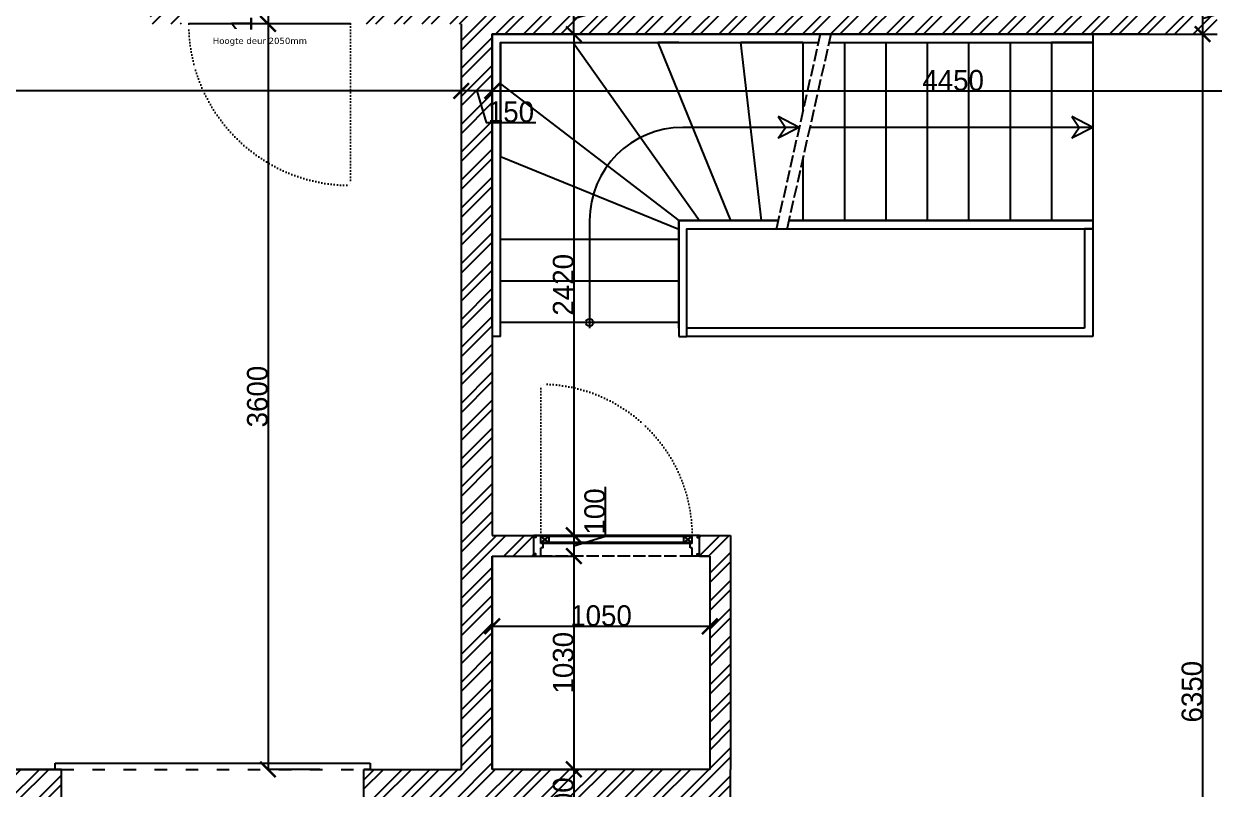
# Model space of a CAD drawing. Header units: millimetres. Extents: x -153917 to -31303, y -39726 to 31262.
# Drawn here: x -111941 to -106194, y 16276 to 19972 of the extents above; entities that cross this region are included whole.
import ezdxf

# ---------------------------------------------------------------- set-up
doc = ezdxf.new("R2010")
doc.units = ezdxf.units.MM
doc.header["$LTSCALE"] = 5
for name, pattern in [('ACAD_ISO02W100', [15, 12, -3]), ('ACAD_ISO03W100', [30, 12, -18]), ('ACAD_ISO07W100', [3, 0, -3])]:
    doc.linetypes.add(name, pattern=pattern)
for name, color, linetype in [('Bemating', 1, 'Continuous'), ('Deuren', 8, 'Continuous'), ('invulling muren', 252, 'Continuous'), ('muren', 7, 'Continuous'), ('ramen', 8, 'Continuous'), ('Tekst', 7, 'Continuous'), ('trap', 8, 'Continuous')]:
    doc.layers.add(name, color=color, linetype=linetype)
doc.styles.add('Geneva', font='')
doc.styles.get('Geneva').set_extended_font_data('Geneva')
doc.dimstyles.new('ISO-25', dxfattribs={"dimtxt": 100, "dimasz": 25, "dimexe": 1.25, "dimexo": 0.625, "dimtad": 1, "dimtxsty": 'Standard', "dimblk": 'ARCHTICK', "dimcen": 2.5, "dimse1": 1, "dimse2": 1, "dimadec": 0, "dimazin": 0, "dimtfac": 1, "dimtmove": 0, "dimatfit": 3, "dimfxl": 1, "dimarcsym": 0})

# ---------------------------------------------------------------- blocks, each defined once
blk = doc.blocks.new('_ArchTick')
at = {"color": 0, "linetype": 'ByBlock', "const_width": 0.15}
blk.add_lwpolyline([(-0.5, -0.5), (0.5, 0.5)], dxfattribs=at)
blk = doc.blocks.new('*D247')
at = {"layer": 'Bemating', "color": 0, "lineweight": -2, "transparency": 16777216}
for p, q in [((-109829.6, 19897.6), (-109829.6, 19646.3)), ((-109679.6, 19897.6), (-109679.6, 19646.3)), ((-109679.6, 19647.6), (-109829.6, 19647.6)), ((-109754.6, 19647.6), (-109709, 19495.4)), ((-109709, 19495.4), (-109469.6, 19495.4))]:
    blk.add_line(p, q, dxfattribs=at)
at = {"layer": 'Defpoints', "color": 0, "transparency": 16777216}
for p in [(-109829.6, 20071.8), (-109679.6, 19921.8), (-109829.6, 19647.6)]:
    blk.add_point(p, dxfattribs=at)
at = {"layer": 'Bemating', "color": 0, "lineweight": -2, "transparency": 16777216, "xscale": 75, "yscale": 75, "zscale": 75, "rotation": 180}
blk.add_blockref('_ArchTick', (-109829.6, 19647.6), dxfattribs=at)
at = {"layer": 'Bemating', "color": 0, "lineweight": -2, "transparency": 16777216, "xscale": 75, "yscale": 75, "zscale": 75}
blk.add_blockref('_ArchTick', (-109679.6, 19647.6), dxfattribs=at)
at = {"layer": 'Bemating', "color": 0, "transparency": 16777216, "insert": (-109589.3, 19546), "char_height": 100, "attachment_point": 5, "style": 'Geneva'}
blk.add_mtext('150', dxfattribs=at)
blk = doc.blocks.new('*D248')
at = {"layer": 'Bemating', "color": 0, "lineweight": -2, "transparency": 16777216}
for p, q in [((-114929.6, 12398.2), (-114929.6, 12147)), ((-97729.6, 12398.2), (-97729.6, 12147)), ((-114929.6, 12148.2), (-97729.6, 12148.2))]:
    blk.add_line(p, q, dxfattribs=at)
at = {"layer": 'Defpoints', "color": 0, "transparency": 16777216}
for p in [(-114929.6, 23637.8), (-97729.6, 20357.8), (-97729.6, 12148.2)]:
    blk.add_point(p, dxfattribs=at)
at = {"layer": 'Bemating', "color": 0, "lineweight": -2, "transparency": 16777216, "xscale": 75, "yscale": 75, "zscale": 75, "rotation": 180}
blk.add_blockref('_ArchTick', (-114929.6, 12148.2), dxfattribs=at)
at = {"layer": 'Bemating', "color": 0, "lineweight": -2, "transparency": 16777216, "xscale": 75, "yscale": 75, "zscale": 75}
blk.add_blockref('_ArchTick', (-97729.6, 12148.2), dxfattribs=at)
at = {"layer": 'Bemating', "color": 0, "transparency": 16777216, "insert": (-106329.6, 12198.9), "char_height": 100, "attachment_point": 5, "style": 'Geneva'}
blk.add_mtext('17200', dxfattribs=at)
blk = doc.blocks.new('*D318')
at = {"layer": 'Bemating', "color": 0, "lineweight": -2, "transparency": 16777216}
for p, q in [((-114629.6, 19897.6), (-114629.6, 19646.3)), ((-109829.6, 19897.6), (-109829.6, 19646.3)), ((-109829.6, 19647.6), (-114629.6, 19647.6))]:
    blk.add_line(p, q, dxfattribs=at)
at = {"layer": 'Defpoints', "color": 0, "transparency": 16777216}
for p in [(-114629.6, 20671.8), (-109829.6, 20071.8), (-114629.6, 19647.6)]:
    blk.add_point(p, dxfattribs=at)
at = {"layer": 'Bemating', "color": 0, "lineweight": -2, "transparency": 16777216, "xscale": 75, "yscale": 75, "zscale": 75, "rotation": 180}
blk.add_blockref('_ArchTick', (-114629.6, 19647.6), dxfattribs=at)
at = {"layer": 'Bemating', "color": 0, "lineweight": -2, "transparency": 16777216, "xscale": 75, "yscale": 75, "zscale": 75}
blk.add_blockref('_ArchTick', (-109829.6, 19647.6), dxfattribs=at)
at = {"layer": 'Bemating', "color": 0, "transparency": 16777216, "insert": (-112229.6, 19698.2), "char_height": 100, "attachment_point": 5, "style": 'Geneva'}
blk.add_mtext('4800', dxfattribs=at)
blk = doc.blocks.new('*D319')
at = {"layer": 'Bemating', "color": 0, "lineweight": -2, "transparency": 16777216}
for p, q in [((-109679.6, 19897.6), (-109679.6, 19646.3)), ((-105229.6, 19897.6), (-105229.6, 19646.3)), ((-109679.6, 19647.6), (-105229.6, 19647.6))]:
    blk.add_line(p, q, dxfattribs=at)
at = {"layer": 'Defpoints', "color": 0, "transparency": 16777216}
for p in [(-109679.6, 19921.8), (-105229.6, 19921.8), (-105229.6, 19647.6)]:
    blk.add_point(p, dxfattribs=at)
at = {"layer": 'Bemating', "color": 0, "lineweight": -2, "transparency": 16777216, "xscale": 75, "yscale": 75, "zscale": 75, "rotation": 180}
blk.add_blockref('_ArchTick', (-109679.6, 19647.6), dxfattribs=at)
at = {"layer": 'Bemating', "color": 0, "lineweight": -2, "transparency": 16777216, "xscale": 75, "yscale": 75, "zscale": 75}
blk.add_blockref('_ArchTick', (-105229.6, 19647.6), dxfattribs=at)
at = {"layer": 'Bemating', "color": 0, "transparency": 16777216, "insert": (-107454.6, 19698.2), "char_height": 100, "attachment_point": 5, "style": 'Geneva'}
blk.add_mtext('4450', dxfattribs=at)
blk = doc.blocks.new('*D332')
at = {"layer": 'Bemating', "color": 0, "lineweight": -2, "transparency": 16777216}
for p, q in [((-106098, 20042.5), (-106098, 20281.8)), ((-106500.2, 20071.8), (-106248.9, 20071.8)), ((-106250.2, 20071.8), (-106250.2, 19921.8)), ((-106250.2, 19996.8), (-106098, 20042.5)), ((-106500.2, 19921.8), (-106248.9, 19921.8))]:
    blk.add_line(p, q, dxfattribs=at)
at = {"layer": 'Defpoints', "color": 0, "transparency": 16777216}
for p in [(-109679.6, 20071.8), (-109679.6, 19921.8), (-106250.2, 19921.8)]:
    blk.add_point(p, dxfattribs=at)
at = {"layer": 'Bemating', "color": 0, "lineweight": -2, "transparency": 16777216, "xscale": 75, "yscale": 75, "zscale": 75}
for p, rotation in [((-106250.2, 20071.8), 90), ((-106250.2, 19921.8), 270)]:
    blk.add_blockref('_ArchTick', p, dxfattribs=dict(at, rotation=rotation))
at = {"layer": 'Bemating', "color": 0, "transparency": 16777216, "insert": (-106148.6, 20162.1), "char_height": 100, "attachment_point": 5, "rotation": 90, "style": 'Geneva'}
blk.add_mtext('150', dxfattribs=at)
blk = doc.blocks.new('*D333')
at = {"layer": 'Bemating', "color": 0, "lineweight": -2, "transparency": 16777216}
for p, q in [((-106500.2, 19921.8), (-106248.9, 19921.8)), ((-106250.2, 19921.8), (-106250.2, 13571.8)), ((-106000.2, 13571.8), (-106251.4, 13571.8))]:
    blk.add_line(p, q, dxfattribs=at)
at = {"layer": 'Defpoints', "color": 0, "transparency": 16777216}
for p in [(-109679.6, 19921.8), (-106250.2, 13571.8), (-105229.6, 13571.8)]:
    blk.add_point(p, dxfattribs=at)
at = {"layer": 'Bemating', "color": 0, "lineweight": -2, "transparency": 16777216, "xscale": 75, "yscale": 75, "zscale": 75}
for p, rotation in [((-106250.2, 19921.8), 90), ((-106250.2, 13571.8), 270)]:
    blk.add_blockref('_ArchTick', p, dxfattribs=dict(at, rotation=rotation))
at = {"layer": 'Bemating', "color": 0, "transparency": 16777216, "insert": (-106300.8, 16746.8), "char_height": 100, "attachment_point": 5, "rotation": 90, "style": 'Geneva'}
blk.add_mtext('6350', dxfattribs=at)
blk = doc.blocks.new('*D339')
at = {"layer": 'Bemating', "color": 0, "lineweight": -2, "transparency": 16777216}
for p, q in [((-109679.6, 17312.8), (-109679.6, 17061.5)), ((-108629.6, 17312.8), (-108629.6, 17061.5)), ((-109679.6, 17062.8), (-108629.6, 17062.8))]:
    blk.add_line(p, q, dxfattribs=at)
at = {"layer": 'Defpoints', "color": 0, "transparency": 16777216}
for p in [(-109679.6, 17401.8), (-108629.6, 17401.8), (-108629.6, 17062.8)]:
    blk.add_point(p, dxfattribs=at)
at = {"layer": 'Bemating', "color": 0, "lineweight": -2, "transparency": 16777216, "xscale": 75, "yscale": 75, "zscale": 75, "rotation": 180}
blk.add_blockref('_ArchTick', (-109679.6, 17062.8), dxfattribs=at)
at = {"layer": 'Bemating', "color": 0, "lineweight": -2, "transparency": 16777216, "xscale": 75, "yscale": 75, "zscale": 75}
blk.add_blockref('_ArchTick', (-108629.6, 17062.8), dxfattribs=at)
at = {"layer": 'Bemating', "color": 0, "transparency": 16777216, "insert": (-109154.6, 17113.4), "char_height": 100, "attachment_point": 5, "style": 'Geneva'}
blk.add_mtext('1050', dxfattribs=at)
blk = doc.blocks.new('*D340')
at = {"layer": 'Bemating', "color": 0, "lineweight": -2, "transparency": 16777216}
for p, q in [((-109535.9, 19921.8), (-109284.7, 19921.8)), ((-109285.9, 19921.8), (-109285.9, 17501.8)), ((-109535.9, 17501.8), (-109284.7, 17501.8))]:
    blk.add_line(p, q, dxfattribs=at)
at = {"layer": 'Defpoints', "color": 0, "transparency": 16777216}
for p in [(-109679.6, 19921.8), (-109679.6, 17501.8), (-109285.9, 17501.8)]:
    blk.add_point(p, dxfattribs=at)
at = {"layer": 'Bemating', "color": 0, "lineweight": -2, "transparency": 16777216, "xscale": 75, "yscale": 75, "zscale": 75}
for p, rotation in [((-109285.9, 19921.8), 90), ((-109285.9, 17501.8), 270)]:
    blk.add_blockref('_ArchTick', p, dxfattribs=dict(at, rotation=rotation))
at = {"layer": 'Bemating', "color": 0, "transparency": 16777216, "insert": (-109336.5, 18711.8), "char_height": 100, "attachment_point": 5, "rotation": 90, "style": 'Geneva'}
blk.add_mtext('2420', dxfattribs=at)
blk = doc.blocks.new('*D341')
at = {"layer": 'Bemating', "color": 0, "lineweight": -2, "transparency": 16777216}
for p, q in [((-109133.7, 17497.5), (-109133.7, 17736.8)), ((-109535.9, 17501.8), (-109284.7, 17501.8)), ((-109285.9, 17501.8), (-109285.9, 17401.8)), ((-109285.9, 17451.8), (-109133.7, 17497.5)), ((-109535.9, 17401.8), (-109284.7, 17401.8))]:
    blk.add_line(p, q, dxfattribs=at)
at = {"layer": 'Defpoints', "color": 0, "transparency": 16777216}
for p in [(-109679.6, 17501.8), (-109679.6, 17401.8), (-109285.9, 17401.8)]:
    blk.add_point(p, dxfattribs=at)
at = {"layer": 'Bemating', "color": 0, "lineweight": -2, "transparency": 16777216, "xscale": 75, "yscale": 75, "zscale": 75}
for p, rotation in [((-109285.9, 17501.8), 90), ((-109285.9, 17401.8), 270)]:
    blk.add_blockref('_ArchTick', p, dxfattribs=dict(at, rotation=rotation))
at = {"layer": 'Bemating', "color": 0, "transparency": 16777216, "insert": (-109184.4, 17617.1), "char_height": 100, "attachment_point": 5, "rotation": 90, "style": 'Geneva'}
blk.add_mtext('100', dxfattribs=at)
blk = doc.blocks.new('*D342')
at = {"layer": 'Bemating', "color": 0, "lineweight": -2, "transparency": 16777216}
for p, q in [((-109535.9, 17401.8), (-109284.7, 17401.8)), ((-109285.9, 17401.8), (-109285.9, 16371.8)), ((-109535.9, 16371.8), (-109284.7, 16371.8))]:
    blk.add_line(p, q, dxfattribs=at)
at = {"layer": 'Defpoints', "color": 0, "transparency": 16777216}
for p in [(-109679.6, 17401.8), (-109679.6, 16371.8), (-109285.9, 16371.8)]:
    blk.add_point(p, dxfattribs=at)
at = {"layer": 'Bemating', "color": 0, "lineweight": -2, "transparency": 16777216, "xscale": 75, "yscale": 75, "zscale": 75}
for p, rotation in [((-109285.9, 17401.8), 90), ((-109285.9, 16371.8), 270)]:
    blk.add_blockref('_ArchTick', p, dxfattribs=dict(at, rotation=rotation))
at = {"layer": 'Bemating', "color": 0, "transparency": 16777216, "insert": (-109336.5, 16886.8), "char_height": 100, "attachment_point": 5, "rotation": 90, "style": 'Geneva'}
blk.add_mtext('1030', dxfattribs=at)
blk = doc.blocks.new('*D343')
at = {"layer": 'Bemating', "color": 0, "lineweight": -2, "transparency": 16777216}
for p, q in [((-109535.9, 16371.8), (-109284.7, 16371.8)), ((-109285.9, 16371.8), (-109285.9, 16071.8)), ((-109535.9, 16071.8), (-109284.7, 16071.8))]:
    blk.add_line(p, q, dxfattribs=at)
at = {"layer": 'Defpoints', "color": 0, "transparency": 16777216}
for p in [(-109679.6, 16371.8), (-110299.6, 16071.8), (-109285.9, 16071.8)]:
    blk.add_point(p, dxfattribs=at)
at = {"layer": 'Bemating', "color": 0, "lineweight": -2, "transparency": 16777216, "xscale": 75, "yscale": 75, "zscale": 75}
for p, rotation in [((-109285.9, 16371.8), 90), ((-109285.9, 16071.8), 270)]:
    blk.add_blockref('_ArchTick', p, dxfattribs=dict(at, rotation=rotation))
at = {"layer": 'Bemating', "color": 0, "transparency": 16777216, "insert": (-109336.5, 16221.8), "char_height": 100, "attachment_point": 5, "rotation": 90, "style": 'Geneva'}
blk.add_mtext('300', dxfattribs=at)
blk = doc.blocks.new('*D344')
at = {"layer": 'Bemating', "color": 0, "lineweight": -2, "transparency": 16777216}
for p, q in [((-109133.7, 20042.5), (-109133.7, 20281.8)), ((-109535.9, 20071.8), (-109284.7, 20071.8)), ((-109285.9, 19921.8), (-109285.9, 20071.8)), ((-109285.9, 19996.8), (-109133.7, 20042.5)), ((-109535.9, 19921.8), (-109284.7, 19921.8))]:
    blk.add_line(p, q, dxfattribs=at)
at = {"layer": 'Defpoints', "color": 0, "transparency": 16777216}
for p in [(-109829.6, 20071.8), (-109285.9, 20071.8), (-109679.6, 19921.8)]:
    blk.add_point(p, dxfattribs=at)
at = {"layer": 'Bemating', "color": 0, "lineweight": -2, "transparency": 16777216, "xscale": 75, "yscale": 75, "zscale": 75}
for p, rotation in [((-109285.9, 20071.8), 90), ((-109285.9, 19921.8), 270)]:
    blk.add_blockref('_ArchTick', p, dxfattribs=dict(at, rotation=rotation))
at = {"layer": 'Bemating', "color": 0, "transparency": 16777216, "insert": (-109184.4, 20162.1), "char_height": 100, "attachment_point": 5, "rotation": 90, "style": 'Geneva'}
blk.add_mtext('150', dxfattribs=at)
blk = doc.blocks.new('*D353')
at = {"layer": 'Bemating', "color": 0, "lineweight": -2, "transparency": 16777216}
for p, q in [((-110512.4, 20071.8), (-110763.7, 20071.8)), ((-110762.4, 20071.8), (-110762.4, 19971.8)), ((-110512.4, 19971.8), (-110763.7, 19971.8))]:
    blk.add_line(p, q, dxfattribs=at)
at = {"layer": 'Defpoints', "color": 0, "transparency": 16777216}
for p in [(-109793.7, 20071.8), (-110762.4, 19971.8), (-109829.6, 19971.8)]:
    blk.add_point(p, dxfattribs=at)
at = {"layer": 'Bemating', "color": 0, "lineweight": -2, "transparency": 16777216, "xscale": 75, "yscale": 75, "zscale": 75}
for p, rotation in [((-110762.4, 20071.8), 90), ((-110762.4, 19971.8), 270)]:
    blk.add_blockref('_ArchTick', p, dxfattribs=dict(at, rotation=rotation))
at = {"layer": 'Bemating', "color": 0, "transparency": 16777216, "insert": (-110888.1, 20044.9), "char_height": 100, "attachment_point": 5, "rotation": 90, "style": 'Geneva'}
blk.add_mtext('100', dxfattribs=at)
blk = doc.blocks.new('*D354')
at = {"layer": 'Bemating', "color": 0, "lineweight": -2, "transparency": 16777216}
for p, q in [((-110512.4, 19971.8), (-110763.7, 19971.8)), ((-110762.4, 19971.8), (-110762.4, 16371.8)), ((-110512.4, 16371.8), (-110763.7, 16371.8))]:
    blk.add_line(p, q, dxfattribs=at)
at = {"layer": 'Defpoints', "color": 0, "transparency": 16777216}
for p in [(-109829.6, 19971.8), (-110762.4, 16371.8), (-109829.6, 16371.8)]:
    blk.add_point(p, dxfattribs=at)
at = {"layer": 'Bemating', "color": 0, "lineweight": -2, "transparency": 16777216, "xscale": 75, "yscale": 75, "zscale": 75}
for p, rotation in [((-110762.4, 19971.8), 90), ((-110762.4, 16371.8), 270)]:
    blk.add_blockref('_ArchTick', p, dxfattribs=dict(at, rotation=rotation))
at = {"layer": 'Bemating', "color": 0, "transparency": 16777216, "insert": (-110813.1, 18171.8), "char_height": 100, "attachment_point": 5, "rotation": 90, "style": 'Geneva'}
blk.add_mtext('3600', dxfattribs=at)

msp = doc.modelspace()

# ---------------------------------------------------------------- hatches: boundary and pattern name
at = {"layer": 'invulling muren'}
h = msp.add_hatch(dxfattribs=at)
h.set_pattern_fill('ANSI32', color=256, scale=10)
h.paths.add_polyline_path([(-112959.643, 24921.817), (-114629.643, 24921.817), (-114779.643, 24921.817), (-114779.643, 23787.817), (-114779.643, 22701.817), (-114629.643, 22701.817), (-114629.643, 22731.817), (-114629.643, 23787.817), (-114629.643, 24771.817), (-112959.643, 24771.817)])
h.paths.add_polyline_path([(-105849.643, 24921.817), (-107289.643, 24921.817), (-107289.643, 24771.817), (-107259.643, 24771.817), (-106999.643, 24771.817), (-106999.643, 21471.817), (-107049.643, 21471.817), (-107049.643, 21461.817), (-107049.643, 21371.817), (-105179.643, 21371.817), (-105179.643, 21146.817), (-105169.643, 21146.817), (-105079.643, 21146.817), (-105079.643, 21471.817), (-106899.643, 21471.817), (-106899.643, 24771.817), (-105849.643, 24771.817)])
h.paths.add_polyline_path([(-111229.643, 21371.817), (-111179.643, 21371.817), (-111179.643, 21381.817), (-111179.643, 21471.817), (-111329.643, 21471.817), (-111329.643, 20771.817), (-114629.643, 20771.817), (-114629.643, 21611.817), (-114629.643, 21641.817), (-114779.643, 21641.817), (-114779.643, 19491.817), (-114629.643, 19491.817), (-114629.643, 20671.817), (-111329.643, 20671.817), (-111329.643, 20071.817), (-111329.643, 19971.817), (-111179.643, 19971.817), (-111179.643, 19981.817), (-111179.643, 20071.817), (-111229.643, 20071.817), (-111229.643, 20671.817)])
h.paths.add_polyline_path([(-113859.643, 16371.817), (-113889.643, 16371.817), (-114629.643, 16371.817), (-114629.643, 17459.817), (-114629.643, 18431.817), (-114779.643, 18431.817), (-114779.643, 16221.817), (-113859.643, 16221.817)])
h.paths.add_polyline_path([(-111759.643, 16371.817), (-112399.643, 16371.817), (-112399.643, 16221.817), (-111759.643, 16221.817)])
h.paths.add_polyline_path([(-108529.643, 16371.817), (-108529.643, 17501.817), (-108679.643, 17501.817), (-108679.643, 17491.817), (-108679.643, 17401.817), (-108629.643, 17401.817), (-108629.643, 16371.817), (-109679.643, 16371.817), (-109679.643, 17401.817), (-109479.643, 17401.817), (-109479.643, 17411.817), (-109479.643, 17501.817), (-109679.643, 17501.817), (-109679.643, 19921.817), (-106779.643, 19921.817), (-106179.643, 19921.817), (-106179.643, 19931.817), (-106179.643, 20071.817), (-109829.643, 20071.817), (-110329.643, 20071.817), (-110329.643, 20061.817), (-110329.643, 19971.817), (-109829.643, 19971.817), (-109829.643, 16371.817), (-110299.643, 16371.817), (-110299.643, 16221.817), (-108679.643, 16221.817), (-108679.643, 15401.817), (-108529.643, 15401.817), (-108529.643, 15431.817)])

# ---------------------------------------------------------------- linework, layer by layer
at = {"layer": 'Deuren'}
for p, q in [((-110364.643, 19971.817), (-111144.643, 19971.817)), ((-109479.643, 17401.817), (-109479.643, 17501.817)), ((-109444.643, 17501.817), (-109479.643, 17501.817)), ((-108714.643, 17501.817), (-109474.643, 17501.817)), ((-109444.643, 17461.817), (-109444.643, 17501.817)), ((-108714.643, 17496.817), (-109444.643, 17496.817)), ((-109404.643, 17466.817), (-109444.643, 17496.817)), ((-109444.643, 17466.817), (-109404.643, 17496.817)), ((-109404.643, 17466.817), (-109404.643, 17496.817)), ((-108754.643, 17466.817), (-108754.643, 17496.817)), ((-108714.643, 17466.817), (-108754.643, 17496.817)), ((-108754.643, 17466.817), (-108714.643, 17496.817)), ((-108679.643, 17501.817), (-108714.643, 17501.817)), ((-108714.643, 17461.817), (-108714.643, 17501.817)), ((-108679.643, 17401.817), (-108679.643, 17501.817)), ((-108714.643, 17466.817), (-109444.643, 17466.817)), ((-108714.643, 17461.817), (-109444.643, 17461.817)), ((-109444.643, 17401.817), (-109444.643, 17441.817)), ((-109434.643, 17441.817), (-109444.643, 17441.817)), ((-109434.643, 17441.817), (-109434.643, 17461.817)), ((-108724.643, 17441.817), (-108724.643, 17461.817)), ((-108714.643, 17441.817), (-108724.643, 17441.817)), ((-108714.643, 17401.817), (-108714.643, 17441.817)), ((-109479.643, 17401.817), (-109444.643, 17401.817)), ((-108679.643, 17401.817), (-108714.643, 17401.817))]:
    msp.add_line(p, q, dxfattribs=at)
at = {"layer": 'Deuren', "linetype": 'ACAD_ISO07W100'}
for p, q in [((-110364.643, 19971.817), (-110364.643, 19191.817)), ((-109444.643, 17501.817), (-109444.643, 18231.817))]:
    msp.add_line(p, q, dxfattribs=at)
at = {"layer": 'Deuren', "linetype": 'ACAD_ISO02W100'}
msp.add_line((-108714.643, 17401.817), (-109444.643, 17401.817), dxfattribs=at)
at = {"layer": 'Deuren'}
for points in [[(-109479.643, 17501.817), (-109469.643, 17501.817), (-109469.643, 17491.817), (-109479.643, 17491.817)], [(-108679.643, 17501.817), (-108689.643, 17501.817), (-108689.643, 17491.817), (-108679.643, 17491.817)], [(-109479.643, 17401.817), (-109469.643, 17401.817), (-109469.643, 17411.817), (-109479.643, 17411.817)], [(-108679.643, 17401.817), (-108689.643, 17401.817), (-108689.643, 17411.817), (-108679.643, 17411.817)]]:
    msp.add_lwpolyline(points, close=True, dxfattribs=at)
at = {"layer": 'Deuren', "linetype": 'ACAD_ISO07W100'}
for centre, radius, start, end in [((-110364.643, 19971.817), 780, 180, 270), ((-109444.643, 17501.817), 730, 0, 90)]:
    msp.add_arc(centre, radius, start, end, dxfattribs=at)
at = {"layer": 'muren'}
for p, q in [((-109829.643, 19971.817), (-109829.643, 16371.817)), ((-109679.643, 19921.817), (-109679.643, 18501.817)), ((-106512.643, 19921.817), (-109679.643, 19921.817)), ((-109679.643, 19921.817), (-106179.643, 19921.817)), ((-109679.643, 19921.817), (-109679.643, 17501.817)), ((-109679.643, 17501.817), (-109479.643, 17501.817)), ((-109479.643, 17401.817), (-109479.643, 17501.817)), ((-109479.643, 17401.817), (-109479.643, 17501.817)), ((-108679.643, 17401.817), (-108679.643, 17501.817)), ((-108679.643, 17501.817), (-108529.643, 17501.817)), ((-108679.643, 17401.817), (-108679.643, 17501.817)), ((-108529.643, 17501.817), (-108529.643, 16371.817)), ((-109679.643, 16371.817), (-109679.643, 17401.817)), ((-109679.643, 17401.817), (-109479.643, 17401.817)), ((-109679.643, 17401.817), (-109679.643, 16371.817)), ((-108629.643, 17401.817), (-108679.643, 17401.817)), ((-108679.643, 17401.817), (-108629.643, 17401.817)), ((-108629.643, 17401.817), (-108629.643, 16371.817)), ((-111759.643, 16371.817), (-112399.643, 16371.817)), ((-112399.643, 16371.817), (-111759.643, 16371.817)), ((-111759.643, 16161.817), (-111759.643, 16371.817)), ((-110299.643, 16161.817), (-110299.643, 16371.817)), ((-110299.643, 16371.817), (-109829.643, 16371.817)), ((-108629.643, 16371.817), (-109679.643, 16371.817)), ((-108529.643, 15401.817), (-108529.643, 16371.817))]:
    msp.add_line(p, q, dxfattribs=at)
at = {"layer": 'muren', "linetype": 'ACAD_ISO03W100'}
msp.add_line((-111759.643, 16371.817), (-110299.643, 16371.817), dxfattribs=at)
at = {"layer": 'ramen'}
for p, q in [((-111789.643, 16371.817), (-111789.643, 16401.817)), ((-111789.643, 16401.817), (-110269.643, 16401.817)), ((-110299.643, 16401.817), (-110269.643, 16401.817)), ((-110269.643, 16401.817), (-110269.643, 16371.817)), ((-111759.643, 16371.817), (-111789.643, 16371.817)), ((-110269.643, 16371.817), (-110299.643, 16371.817))]:
    msp.add_line(p, q, dxfattribs=at)
at = {"layer": 'trap', "linetype": 'ACAD_ISO02W100'}
for p, q in [((-108096.143, 19921.817), (-108308.119, 18981.817)), ((-108044.888, 19921.817), (-108256.864, 18981.817))]:
    msp.add_line(p, q, dxfattribs=at)
at = {"layer": 'trap'}
for p, q in [((-106779.643, 19921.817), (-106779.643, 19021.817)), ((-109639.643, 19881.817), (-109639.643, 19681.817)), ((-109639.643, 19881.817), (-109389.643, 19881.817)), ((-109389.643, 19881.817), (-109289.643, 19881.817)), ((-109289.643, 19881.817), (-108679.643, 19021.817)), ((-108779.643, 19881.817), (-108879.643, 19881.817)), ((-108379.643, 19021.817), (-108479.643, 19881.817)), ((-108379.643, 19881.817), (-108429.643, 19881.817)), ((-108179.643, 19881.817), (-108179.643, 19551.54)), ((-107979.643, 19881.817), (-107979.643, 19021.817)), ((-107779.643, 19881.817), (-107779.643, 19021.817)), ((-107579.643, 19881.817), (-107579.643, 19021.817)), ((-107379.643, 19881.817), (-107379.643, 19021.817)), ((-107179.643, 19881.817), (-107179.643, 19021.817)), ((-106779.643, 19881.817), (-106979.643, 19881.817)), ((-106979.643, 19881.817), (-106979.643, 19021.817)), ((-109639.643, 19681.817), (-108779.643, 19021.817)), ((-109639.643, 19681.817), (-109639.643, 19331.817)), ((-108197.621, 19471.817), (-108299.147, 19524.311)), ((-108299.147, 19524.311), (-108264.177, 19471.817)), ((-106779.643, 19471.817), (-106881.169, 19524.311)), ((-106881.169, 19524.311), (-106846.199, 19471.817)), ((-108197.621, 19471.817), (-108759.643, 19471.817)), ((-108197.621, 19471.817), (-108299.147, 19419.324)), ((-108299.147, 19419.324), (-108264.177, 19471.817)), ((-106779.643, 19471.817), (-108146.366, 19471.817)), ((-106779.643, 19471.817), (-106881.169, 19419.324)), ((-106881.169, 19419.324), (-106846.199, 19471.817)), ((-109639.643, 19331.817), (-108779.643, 18979.767)), ((-108179.643, 19324.249), (-108179.643, 19021.817)), ((-109209.643, 19021.817), (-109209.643, 18501.817)), ((-108779.643, 19021.817), (-108779.643, 18501.817)), ((-108779.643, 19021.817), (-108679.643, 19021.817)), ((-108299.099, 19021.817), (-108779.643, 19021.817)), ((-108779.643, 18979.767), (-108779.643, 18879.767)), ((-108579.643, 19021.817), (-108429.643, 19021.817)), ((-108579.643, 19021.817), (-108299.099, 19021.817)), ((-108579.643, 19021.817), (-108529.643, 19021.817)), ((-106779.643, 19021.817), (-108247.844, 19021.817)), ((-108247.844, 19021.817), (-108179.643, 19021.817)), ((-106779.643, 18981.817), (-106819.643, 18981.817)), ((-106819.643, 18981.817), (-106819.643, 18501.817)), ((-106779.643, 19021.817), (-106779.643, 18501.817)), ((-108779.643, 18929.767), (-109639.643, 18929.767)), ((-108779.643, 18729.767), (-109639.643, 18729.767)), ((-108779.643, 18529.767), (-109639.643, 18529.767)), ((-109639.643, 18461.817), (-109679.643, 18461.817)), ((-108779.643, 18501.817), (-108779.643, 18461.817)), ((-108779.643, 18461.817), (-108739.643, 18461.817)), ((-106819.643, 18501.817), (-108739.643, 18501.817)), ((-108739.643, 18461.817), (-108739.643, 18501.817)), ((-106779.643, 18461.817), (-108739.643, 18461.817)), ((-106779.643, 18501.817), (-106779.643, 18461.817))]:
    msp.add_line(p, q, dxfattribs=at)
for points in [[(-109679.643, 18501.817), (-109679.643, 19921.817), (-106779.643, 19921.817)], [(-109639.643, 18461.817), (-109639.643, 19881.817), (-108105.163, 19881.817)], [(-108879.643, 19881.817), (-108529.643, 19021.817)], [(-108179.643, 19881.817), (-108429.643, 19881.817), (-108479.643, 19881.817)], [(-108053.908, 19881.817), (-106779.643, 19881.817)], [(-108779.643, 18501.817), (-108779.643, 19021.817), (-108299.099, 19021.817)], [(-108739.643, 18501.817), (-108739.643, 18981.817), (-106779.643, 18981.817)], [(-108247.844, 19021.817), (-106779.643, 19021.817)]]:
    msp.add_lwpolyline(points, dxfattribs=at)
msp.add_circle((-109209.643, 18529.767), 18, dxfattribs=at)
msp.add_arc((-108759.643, 19021.817), 450, 90, 180, dxfattribs=at)

# ---------------------------------------------------------------- texts
at = {"layer": 'Tekst', "insert": (-111028.832, 19866.031), "char_height": 30, "attachment_point": 7}
msp.add_mtext_dynamic_manual_height_columns('{\\fVerdana|b0|i0|c0|p34;Hoogte deur 2050mm}', width=513.71165, gutter_width=12.5, heights=[0], dxfattribs=at)

# ---------------------------------------------------------------- dimensions: what is measured, and where the dimension line sits
at = {"layer": 'Bemating'}
for base, p1, p2, override, picture, middle in [((-97729.643, 12148.238), (-114929.643, 23637.817), (-97729.643, 20357.817), {"dimasz": 75, "dimtxsty": 'Geneva', "dimse1": 0, "dimse2": 0, "dimfxl": 250, "dimfxlon": 1}, '*D248', (-106329.643, 12198.863)), ((-114629.643, 19647.555), (-109829.643, 20071.817), (-114629.643, 20671.817), {"dimasz": 75, "dimtxsty": 'Geneva', "dimse1": 0, "dimse2": 0, "dimtmove": 1, "dimfxl": 250, "dimfxlon": 1}, '*D318', (-112229.643, 19698.18)), ((-109829.643, 19647.555), (-109679.643, 19921.817), (-109829.643, 20071.817), {"dimasz": 75, "dimtxsty": 'Geneva', "dimse1": 0, "dimse2": 0, "dimtmove": 1, "dimfxl": 250, "dimfxlon": 1}, '*D247', (-109708.362, 19545.992)), ((-105229.643, 19647.555), (-109679.643, 19921.817), (-105229.643, 19921.817), {"dimasz": 75, "dimtxsty": 'Geneva', "dimse1": 0, "dimse2": 0, "dimtmove": 1, "dimfxl": 250, "dimfxlon": 1}, '*D319', (-107454.643, 19698.18)), ((-108629.643, 17062.785), (-109679.643, 17401.817), (-108629.643, 17401.817), {"dimasz": 75, "dimtxsty": 'Geneva', "dimse1": 0, "dimse2": 0, "dimfxl": 250, "dimfxlon": 1}, '*D339', (-109154.643, 17113.41))]:
    dim = msp.add_linear_dim(base=base, p1=p1, p2=p2, dimstyle='ISO-25', override=override, dxfattribs=at)
    dim.commit()
    dim.dimension.update_dxf_attribs({"geometry": picture, "text_midpoint": middle})
for base, p1, p2, override, picture, middle in [((-109285.917, 20071.817), (-109679.643, 19921.817), (-109829.643, 20071.817), {"dimasz": 75, "dimtxsty": 'Geneva', "dimse1": 0, "dimse2": 0, "dimtmove": 1, "dimfxl": 250, "dimfxlon": 1}, '*D344', (-109184.355, 20043.098)), ((-106250.196, 19921.817), (-109679.643, 20071.817), (-109679.643, 19921.817), {"dimasz": 75, "dimtxsty": 'Geneva', "dimse1": 0, "dimse2": 0, "dimtmove": 1, "dimfxl": 250, "dimfxlon": 1}, '*D332', (-106148.633, 20043.098)), ((-110762.44, 19971.817), (-109793.666, 20071.817), (-109829.643, 19971.817), {"dimasz": 75, "dimtxsty": 'Geneva', "dimse1": 0, "dimse2": 0, "dimtmove": 1, "dimfxl": 250, "dimfxlon": 1}, '*D353', (-110888.065, 20044.942)), ((-110762.44, 16371.817), (-109829.643, 19971.817), (-109829.643, 16371.817), {"dimasz": 75, "dimtxsty": 'Geneva', "dimse1": 0, "dimse2": 0, "dimtmove": 1, "dimfxl": 250, "dimfxlon": 1}, '*D354', (-110813.065, 18171.817)), ((-106250.196, 13571.817), (-109679.643, 19921.817), (-105229.643, 13571.817), {"dimasz": 75, "dimtxsty": 'Geneva', "dimse1": 0, "dimse2": 0, "dimtmove": 1, "dimfxl": 250, "dimfxlon": 1}, '*D333', (-106300.821, 16746.817)), ((-109285.917, 17501.817), (-109679.643, 19921.817), (-109679.643, 17501.817), {"dimasz": 75, "dimtxsty": 'Geneva', "dimse1": 0, "dimse2": 0, "dimfxl": 250, "dimfxlon": 1}, '*D340', (-109336.542, 18711.817)), ((-109285.917, 17401.817), (-109679.643, 17501.817), (-109679.643, 17401.817), {"dimasz": 75, "dimtxsty": 'Geneva', "dimse1": 0, "dimse2": 0, "dimtmove": 1, "dimfxl": 250, "dimfxlon": 1}, '*D341', (-109184.355, 17498.098)), ((-109285.917, 16371.817), (-109679.643, 17401.817), (-109679.643, 16371.817), {"dimasz": 75, "dimtxsty": 'Geneva', "dimse1": 0, "dimse2": 0, "dimtmove": 1, "dimfxl": 250, "dimfxlon": 1}, '*D342', (-109336.542, 16886.817)), ((-109285.917, 16071.817), (-109679.643, 16371.817), (-110299.643, 16071.817), {"dimasz": 75, "dimtxsty": 'Geneva', "dimse1": 0, "dimse2": 0, "dimtmove": 1, "dimfxl": 250, "dimfxlon": 1}, '*D343', (-109336.542, 16221.817))]:
    dim = msp.add_linear_dim(base=base, p1=p1, p2=p2, angle=90, dimstyle='ISO-25', override=override, dxfattribs=at)
    dim.commit()
    dim.dimension.update_dxf_attribs({"geometry": picture, "text_midpoint": middle})

doc.saveas('drawing.dxf')
